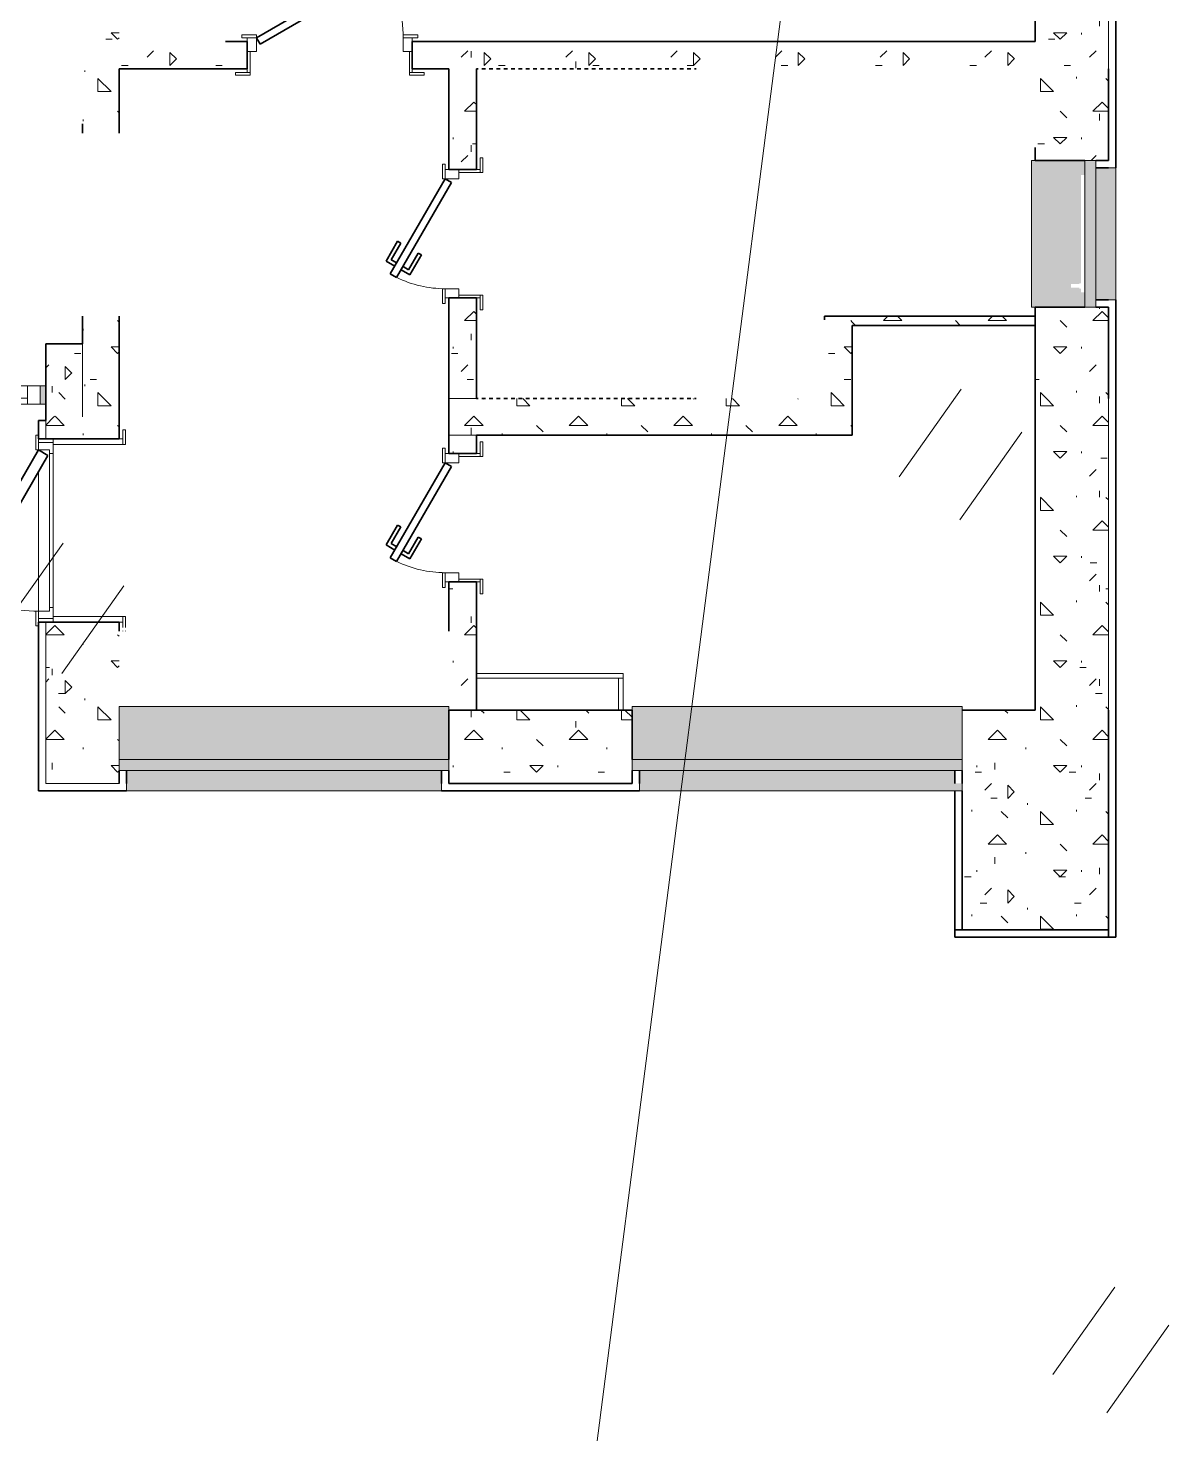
# Model space of a CAD drawing. Header units: millimetres. Extents: x -45570 to 57695, y -24100 to 57483.
# Drawn here: x 17336 to 23561, y 21249 to 28922 of the extents above; entities that cross this region are included whole.
import ezdxf

# ---------------------------------------------------------------- set-up
doc = ezdxf.new("R2010")
doc.units = ezdxf.units.MM
for name, color, linetype, lineweight in [('A-DOOR', 8, 'Continuous', 9), ('A-GLAZ', 8, 'Continuous', 9), ('A-WALL', 8, 'Continuous', 18), ('A-WALL-PATT', 8, 'Continuous', 9), ('НВК_ГП', 8, 'Continuous', 18), ('НВК_топо', 9, 'Continuous', 9)]:
    doc.layers.add(name, color=color, linetype=linetype, lineweight=lineweight)
pattern_1 = [(0, (0, 0), (571.5, 571.5), [71.437, -500.062]), (90, (0, 0), (-571.5, 571.5), [71.437, -500.062]), (135, (71.44, 0), (-571.501, 0), [101.028, -707.195]), (0, (71.44, 321.47), (571.5, 571.5), [71.437, -500.062]), (45, (107.16, 285.75), (0, 571.501), [50.514, -757.709]), (135, (107.16, 285.75), (-571.501, 0), [50.514, -757.709]), (0, (285.75, 464.34), (571.5, 571.5), [101.028, -470.472]), (45, (285.75, 464.34), (0, 571.501), [71.437, -736.786]), (135, (386.78, 464.34), (-571.501, 0), [71.437, -736.786]), (90, (392.9, 142.9), (-571.5, 571.5), [71.437, -500.062]), (45, (392.9, 142.88), (0, 571.501), [50.514, -757.709]), (135, (428.62, 178.6), (-571.501, 0), [50.514, -757.709]), (0, (71.44, 142.9), (571.5, 571.5), [35.719, -478.631]), (0, (500.06, 285.75), (571.5, 571.5), [35.719, -478.631]), (90, (321.47, 357.2), (-571.5, 571.5), [35.719, -478.631]), (135, (392.9, 35.7), (-571.501, 0), [50.514, -757.709]), (135, (142.88, 428.62), (-571.501, 0), [50.514, -757.709]), (45, (267.9, 187.52), (0, 571.501), [50.514, -757.709]), (90, (196.45, 71.44), (-571.5, 571.5), [8.93, -562.57]), (90, (223.24, 312.54), (-571.5, 571.5), [8.93, -562.57]), (90, (491.13, 410.77), (-571.5, 571.5), [8.93, -562.57]), (90, (500.06, 107.16), (-571.5, 571.5), [8.93, -562.57])]
pattern_2 = [(0, (0, 0), (571.5, 571.5), [71.437, -500.062]), (90, (0, 0), (-571.5, 571.5), [71.437, -500.062]), (135, (71.44, 0), (-571.501, 0), [101.028, -707.195]), (0, (71.44, 321.47), (571.5, 571.5), [71.437, -500.062]), (45, (107.16, 285.75), (0, 571.501), [50.514, -757.709]), (135, (107.16, 285.75), (-571.501, 0), [50.514, -757.709]), (0, (285.75, 464.34), (571.5, 571.5), [101.028, -470.472]), (45, (285.75, 464.34), (0, 571.501), [71.437, -736.786]), (135, (386.78, 464.34), (-571.501, 0), [71.438, -736.786]), (90, (392.9, 142.9), (-571.5, 571.5), [71.437, -500.062]), (45, (392.9, 142.88), (0, 571.501), [50.514, -757.709]), (135, (428.62, 178.6), (-571.501, 0), [50.514, -757.709]), (0, (71.44, 142.9), (571.5, 571.5), [35.719, -478.631]), (0, (500.06, 285.75), (571.5, 571.5), [35.719, -478.631]), (90, (321.47, 357.2), (-571.5, 571.5), [35.719, -478.631]), (135, (392.9, 35.7), (-571.501, 0), [50.514, -757.709]), (135, (142.88, 428.62), (-571.501, 0), [50.514, -757.709]), (45, (267.9, 187.52), (0, 571.501), [50.514, -757.709]), (90, (196.45, 71.44), (-571.5, 571.5), [8.93, -562.57]), (90, (223.24, 312.54), (-571.5, 571.5), [8.93, -562.57]), (90, (491.13, 410.77), (-571.5, 571.5), [8.93, -562.57]), (90, (500.06, 107.16), (-571.5, 571.5), [8.93, -562.57])]

# ---------------------------------------------------------------- blocks, each defined once
blk = doc.blocks.new('ТОПО')
at = {"layer": 'НВК_топо'}
for p, q in [((21702.3, 30997.2), (19772.6, 16019.9)), ((22089.1, 26472.2), (22427.6, 26950.5)), ((22420.2, 26237.9), (22758.7, 26716.2)), ((17188.9, 25633.1), (17527.3, 26111.4)), ((17520, 25398.8), (17858.4, 25877.1)), ((22928.2, 21571.9), (23266.7, 22050.2)), ((23222.6, 21363.6), (23561, 21841.9))]:
    blk.add_line(p, q, dxfattribs=at)
blk = doc.blocks.new('INT 19 Дверь межкомнатная одностворчатая - 700 х 2370 _800_ Глухое Л-НАР-2573615-Планировочное решение')
at = {"layer": 'A-DOOR', "lineweight": 35}
for p, q in [((-239.6, 360.4), (-219.6, 395)), ((-219.6, 395), (300, 95)), ((-176.3, 370), (-148.8, 417.6)), ((-141.5, 390.3), (-159, 360)), ((-148.8, 417.6), (-40.6, 355.1)), ((-50.6, 337.8), (-141.5, 390.3)), ((280, 60.4), (-239.6, 360.4)), ((-223.8, 287.7), (-196.3, 335.4)), ((-179, 325.4), (-196.5, 295)), ((-40.6, 355.1), (-50.6, 337.8)), ((-115.6, 225.2), (-223.8, 287.7)), ((-196.5, 295), (-105.6, 242.5)), ((-105.6, 242.5), (-115.6, 225.2)), ((300, 95), (280, 60.4))]:
    blk.add_line(p, q, dxfattribs=at)
at = {"layer": 'A-DOOR'}
for p, q in [((-300, 110), (-380, 110)), ((-380, 110), (-380, 95)), ((-380, 95), (-300, 95)), ((-300, 95), (-350, 95)), ((-350, 95), (-350, 75)), ((-300, 95), (-300, 110)), ((-300, 20), (-300, 95)), ((380, 110), (300, 110)), ((300, 110), (300, 95)), ((300, 95), (380, 95)), ((350, 95), (300, 95)), ((300, 95), (300, 20)), ((350, 75), (350, 95)), ((380, 95), (380, 110)), ((-335, 20), (-350, 20)), ((-350, 20), (-300, 20)), ((-335, -95), (-335, 20)), ((300, 20), (350, 20)), ((350, 20), (335, 20)), ((335, 20), (335, -95)), ((-350, -75), (-350, -95)), ((350, -95), (350, -75)), ((-335, -95), (-415, -95)), ((-415, -95), (-415, -110)), ((-415, -110), (-335, -110)), ((-350, -95), (-335, -95)), ((-335, -110), (-335, -95)), ((335, -95), (350, -95)), ((415, -95), (335, -95)), ((335, -95), (335, -110)), ((335, -110), (415, -110)), ((415, -110), (415, -95))]:
    blk.add_line(p, q, dxfattribs=at)
blk.add_arc((300, 95), 600, 153.83065, 180, dxfattribs=at)
blk = doc.blocks.new('INT 19 Дверь межкомнатная одностворчатая - 900 х 2370 _800_ Глухое П-НАР-2633360-Планировочное решение')
at = {"layer": 'A-DOOR', "lineweight": 35}
for p, q in [((292.8, 495), (-400, 95)), ((222, 517.6), (113.8, 455.1)), ((123.8, 437.8), (214.7, 490.3)), ((214.7, 490.3), (232.2, 460)), ((249.5, 470), (222, 517.6)), ((312.8, 460.4), (292.8, 495)), ((-380, 60.4), (312.8, 460.4)), ((113.8, 455.1), (123.8, 437.8)), ((269.7, 395), (178.8, 342.5)), ((188.8, 325.2), (297, 387.7)), ((252.2, 425.4), (269.7, 395)), ((297, 387.7), (269.5, 435.4)), ((178.8, 342.5), (188.8, 325.2)), ((-400, 95), (-380, 60.4))]:
    blk.add_line(p, q, dxfattribs=at)
at = {"layer": 'A-DOOR'}
for p, q in [((-400, 110), (-480, 110)), ((-480, 110), (-480, 95)), ((-480, 95), (-400, 95)), ((-400, 95), (-450, 95)), ((-450, 95), (-450, 75)), ((-400, 95), (-400, 110)), ((-400, 20), (-400, 95)), ((480, 110), (400, 110)), ((400, 110), (400, 95)), ((400, 95), (480, 95)), ((450, 95), (400, 95)), ((400, 95), (400, 20)), ((450, 75), (450, 95)), ((480, 95), (480, 110)), ((-435, 20), (-450, 20)), ((-450, 20), (-400, 20)), ((-435, -95), (-435, 20)), ((400, 20), (450, 20)), ((450, 20), (435, 20)), ((435, 20), (435, -95)), ((-450, -75), (-450, -95)), ((450, -95), (450, -75)), ((-435, -95), (-515, -95)), ((-515, -95), (-515, -110)), ((-515, -110), (-435, -110)), ((-450, -95), (-435, -95)), ((-435, -110), (-435, -95)), ((435, -95), (450, -95)), ((515, -95), (435, -95)), ((435, -95), (435, -110)), ((435, -110), (515, -110)), ((515, -110), (515, -95))]:
    blk.add_line(p, q, dxfattribs=at)
blk.add_arc((-400, 95), 800, 360, 27.12701, dxfattribs=at)
blk = doc.blocks.new('Стены 1 - Стены 1-2634266-Планировочное решение')
at = {"layer": 'A-WALL'}
blk.add_line((15593.2, 4872.6), (15593.2, 5047.6), dxfattribs=at)
blk = doc.blocks.new('INT 20 Окно раздвижное 3ст - INT 20 Окно раздвижное 3ст 4700-2750-2859571-Планировочное решение')
at = {"layer": 'A-GLAZ'}
h = blk.add_hatch(color=256, dxfattribs=at)
h.paths.add_polyline_path([(-2350, 130), (-2350, 30), (-2320, 30), (-2320, 130)])
h.paths.add_polyline_path([(2350, 130), (2320, 130), (2320, 30), (2350, 30)])
for p, q in [((-2320, 130), (-2350, 130)), ((-2250, 130), (-2320, 130)), ((-2320, 130), (-2320, 30)), ((-2250, 130), (-2320, 130)), ((-2320, 130), (-2320, 30)), ((-2180, 130), (-2250, 130)), ((-2250, 130), (-2250, 96.7)), ((-2250, 96.7), (-2180, 96.7)), ((-2250, 30), (-2250, 96.7)), ((-2180, 96.7), (-2180, 130)), ((-773.3, 130), (-2180, 130)), ((-2180, 130), (-2180, 96.7)), ((-2180, 113.3), (-773.3, 113.3)), ((-2180, 96.7), (-773.3, 96.7)), ((-703.3, 130), (-773.3, 130)), ((-773.3, 130), (-773.3, 96.7)), ((-773.3, 96.7), (-773.3, 130)), ((-703.3, 96.7), (-773.3, 96.7)), ((-773.3, 96.7), (-773.3, 63.3)), ((-773.3, 96.7), (-703.3, 96.7)), ((-703.3, 96.7), (-703.3, 130)), ((2310, 130), (-703.3, 130)), ((-703.3, 63.3), (-703.3, 96.7)), ((703.3, 96.7), (-703.3, 96.7)), ((-703.3, 96.7), (-703.3, 63.3)), ((-703.3, 80), (703.3, 80)), ((773.3, 96.7), (703.3, 96.7)), ((703.3, 96.7), (703.3, 63.3)), ((703.3, 63.3), (703.3, 96.7)), ((773.3, 63.3), (773.3, 96.7)), ((2250, 130), (2250, 63.3)), ((2310, 130), (2250, 130)), ((2320, 30), (2320, 130)), ((2320, 30), (2320, 130)), ((-2350, 30), (-2320, 30)), ((-2320, 30), (703.3, 30)), ((-2320, 30), (-2250, 30)), ((-773.3, 63.3), (-703.3, 63.3)), ((-703.3, 63.3), (703.3, 63.3)), ((703.3, 63.3), (773.3, 63.3)), ((773.3, 63.3), (703.3, 63.3)), ((703.3, 63.3), (703.3, 30)), ((703.3, 30), (773.3, 30)), ((773.3, 30), (773.3, 63.3)), ((2180, 63.3), (773.3, 63.3)), ((773.3, 63.3), (773.3, 30)), ((773.3, 46.7), (2180, 46.7)), ((773.3, 30), (2180, 30)), ((2250, 63.3), (2180, 63.3)), ((2180, 63.3), (2180, 30)), ((2180, 30), (2180, 63.3)), ((2180, 30), (2250, 30)), ((2250, 30), (2250, 63.3)), ((2250, 30), (2320, 30)), ((2250, 30), (2320, 30)), ((2320, 30), (2350, 30))]:
    blk.add_line(p, q, dxfattribs=at)
at = {"layer": 'A-GLAZ', "lineweight": 9}
for q in [(1446.7, -210), (1446.7, -270), (1536.7, -240)]:
    blk.add_line((1416.7, -240), q, dxfattribs=at)
blk = doc.blocks.new('INT 20 Окно Прямоугольник 1ст - INT 20 Окно Прямоугольник 1ст 800-750h-2861357-Планировочное решение')
at = {"layer": 'A-GLAZ'}
blk.add_hatch(color=256, dxfattribs=at).paths.add_polyline_path([(400, 130), (-400, 130), (-400, 70), (400, 70)])
for p, q in [((-400, 130), (400, 130)), ((-400, 70), (-400, 130)), ((400, 130), (400, 70)), ((400, 70), (-400, 70))]:
    blk.add_line(p, q, dxfattribs=at)
blk = doc.blocks.new('INT 20 Откосы окон снаружи Прямоугольник - INT 20 Откосы окон снаружи Прямоугольник-2855487-Планировочное решение')
at = {"layer": 'A-WALL', "lineweight": 35}
for p, q in [((-416.7, -80), (-416.7, -10)), ((-376.7, -80), (-376.7, -10)), ((343.3, -80), (343.3, -10)), ((383.3, -80), (383.3, -10))]:
    blk.add_line(p, q, dxfattribs=at)
blk = doc.blocks.new('INT 20 Подоконник - Подоконник внутри-2842628-Планировочное решение')
at = {"layer": 'A-GLAZ'}
blk.add_hatch(color=256, dxfattribs=at).paths.add_polyline_path([(350, 0), (270, 0), (270, -20), (250, -20), (250, -30), (245, -30), (245, -75), (225, -75), (225, -30), (220, -30), (220, -20), (-370, -20), (-370, 0), (-450, 0), (-450, -290), (350, -290), (350, -270)])
for p, q in [((-450, -270), (-450, -280)), ((-450, -280), (-450, -290)), ((-450, -290), (350, -290)), ((350, -280), (350, -270)), ((350, -290), (350, -280))]:
    blk.add_line(p, q, dxfattribs=at)
blk = doc.blocks.new('INT 20 Подоконник - Подоконник снаружи-2855419-Планировочное решение')
at = {"layer": 'A-GLAZ'}
blk.add_hatch(color=256, dxfattribs=at).paths.add_polyline_path([(310, 0), (310, 110), (-410, 110), (-410, 0), (250, 0)])
for p, q in [((310, 110), (-410, 110)), ((-410, 110), (-410, 100)), ((-410, 100), (-410, 70)), ((310, 100), (310, 110)), ((310, 70), (310, 100))]:
    blk.add_line(p, q, dxfattribs=at)
blk = doc.blocks.new('INT 20 Окно Прямоугольник 1ст - INT 20 Окно Прямоугольник 1ст 1800-750h-2859856-Планировочное решение')
at = {"layer": 'A-GLAZ'}
blk.add_hatch(color=256, dxfattribs=at).paths.add_polyline_path([(-900, 130), (-900, 70), (900, 70), (900, 130)])
for p, q in [((-900, 130), (900, 130)), ((-900, 70), (-900, 130)), ((900, 130), (900, 70)), ((900, 70), (-900, 70))]:
    blk.add_line(p, q, dxfattribs=at)
blk = doc.blocks.new('INT 20 Откосы окон снаружи Прямоугольник - INT 20 Откосы окон снаружи Прямоугольник-2859509-Планировочное решение')
at = {"layer": 'A-WALL', "lineweight": 35}
for p, q in [((843.3, -80), (843.3, -10)), ((883.3, -80), (883.3, -10))]:
    blk.add_line(p, q, dxfattribs=at)
blk = doc.blocks.new('INT 20 Подоконник - Подоконник внутри-2828335-Планировочное решение')
at = {"layer": 'A-GLAZ'}
blk.add_hatch(color=256, dxfattribs=at).paths.add_polyline_path([(-850, 0), (-950, 0), (-950, -290), (850, -290), (850, 0), (750, 0)])
for p, q in [((-950, 0), (-950, -280)), ((-950, -280), (-950, -290)), ((-950, -290), (850, -290)), ((850, -280), (850, -270)), ((850, -290), (850, -280))]:
    blk.add_line(p, q, dxfattribs=at)
blk = doc.blocks.new('INT 20 Подоконник - Подоконник снаружи-2855293-Планировочное решение')
at = {"layer": 'A-GLAZ'}
blk.add_hatch(color=256, dxfattribs=at).paths.add_polyline_path([(810, 110), (-950, 110), (-950, 70), (-910, 70), (-910, 0), (810, 0), (810, 100)])
for p, q in [((810, 110), (-950, 110)), ((-950, 110), (-950, 100)), ((-950, 100), (-950, 70)), ((810, 100), (810, 110)), ((810, 70), (810, 100))]:
    blk.add_line(p, q, dxfattribs=at)
blk = doc.blocks.new('INT 20 Окно Прямоугольник 1ст - INT 20 Окно Прямоугольник 1ст 1800-750h-2859864-Планировочное решение')
at = {"layer": 'A-GLAZ'}
blk.add_hatch(color=256, dxfattribs=at).paths.add_polyline_path([(-900, 130), (-900, 70), (900, 70), (900, 130)])
for p, q in [((-900, 130), (900, 130)), ((-900, 70), (-900, 130)), ((900, 130), (900, 70)), ((900, 70), (-900, 70))]:
    blk.add_line(p, q, dxfattribs=at)
blk = doc.blocks.new('INT 20 Откосы окон снаружи Прямоугольник - INT 20 Откосы окон снаружи Прямоугольник-2859476-Планировочное решение')
at = {"layer": 'A-WALL', "lineweight": 35}
for p, q in [((-916.7, -80), (-916.7, -10)), ((-876.7, -80), (-876.7, -10)), ((843.3, -80), (843.3, -10)), ((883.3, -80), (883.3, -10))]:
    blk.add_line(p, q, dxfattribs=at)
blk = doc.blocks.new('INT 20 Подоконник - Подоконник внутри-V5-Планировочное решение')
at = {"layer": 'A-GLAZ'}
blk.add_hatch(color=256, dxfattribs=at).paths.add_polyline_path([(-850, 0), (-950, 0), (-950, -290), (850, -290), (850, 0), (750, 0)])
for p, q in [((850, -280), (850, 0)), ((-950, -270), (-950, -280)), ((-950, -280), (-950, -290)), ((-950, -290), (850, -290)), ((850, -290), (850, -280))]:
    blk.add_line(p, q, dxfattribs=at)
blk = doc.blocks.new('INT 20 Подоконник - Подоконник снаружи-2854991-Планировочное решение')
at = {"layer": 'A-GLAZ'}
blk.add_hatch(color=256, dxfattribs=at).paths.add_polyline_path([(810, 110), (-910, 110), (-910, 0), (810, 0), (810, 100)])
for p, q in [((810, 110), (-910, 110)), ((-910, 110), (-910, 100)), ((-910, 100), (-910, 70)), ((810, 100), (810, 110)), ((810, 70), (810, 100))]:
    blk.add_line(p, q, dxfattribs=at)
blk = doc.blocks.new('INT 19 Дверь входная одностворчатая с остеклением - 1000 х 2480 ОС-Сверху-2841500-Планировочное решение')
at = {"layer": 'A-DOOR', "lineweight": 35}
for p, q in [((-30, 940), (-30, 841.6)), ((-30, 940), (0, 940)), ((0, 940), (30, 940)), ((30, 940), (30, 841.6)), ((-65, 841.6), (0, 764.1)), ((-30, 841.6), (-65, 841.6)), ((65, 841.6), (0, 764.1)), ((30, 841.6), (65, 841.6)), ((-278.8, 655), (-251.3, 702.6)), ((-251.3, 702.6), (-143, 640.1)), ((-352.1, 628), (-322.1, 680)), ((410, 188), (-352.1, 628)), ((-322.1, 680), (440, 240)), ((-244, 675.3), (-261.5, 645)), ((-153, 622.8), (-244, 675.3)), ((-143, 640.1), (-153, 622.8)), ((-336.3, 555.4), (-308.8, 603)), ((-228, 492.9), (-336.3, 555.4)), ((-291.5, 593), (-309, 562.7)), ((-309, 562.7), (-218, 510.2)), ((-218, 510.2), (-228, 492.9)), ((440, 240), (410, 188))]:
    blk.add_line(p, q, dxfattribs=at)
at = {"layer": 'A-DOOR'}
for p, q in [((-440, 255), (-520, 255)), ((-520, 255), (-520, 240)), ((-500, 240), (-480, 240)), ((-500, 240), (-500, 160)), ((-500, 240), (-480, 240)), ((-480, 160), (-480, 240)), ((-480, 240), (-440, 240)), ((-440, 240), (-480, 240)), ((-480, 240), (-480, 160)), ((-440, 240), (-440, 255)), ((-440, 180), (-440, 240)), ((-440, 240), (320, 240)), ((520, 255), (440, 255)), ((440, 255), (440, 240)), ((480, 240), (440, 240)), ((480, 240), (440, 240)), ((440, 240), (440, 180)), ((480, 240), (500, 240)), ((480, 240), (500, 240)), ((480, 160), (480, 240)), ((480, 160), (480, 240)), ((500, 240), (500, 160)), ((520, 240), (520, 255)), ((-500, 160), (-480, 160)), ((-480, 160), (-500, 160)), ((-440, 160), (-480, 160)), ((-480, 160), (-420, 160)), ((-470, -220), (-470, 160)), ((-420, 180), (-440, 180)), ((-420, 160), (-420, 180)), ((-420, 180), (420, 180)), ((-420, 160), (420, 160)), ((440, 180), (420, 180)), ((420, 180), (420, 160)), ((420, 160), (480, 160)), ((440, 160), (480, 160)), ((470, 160), (470, -220)), ((480, 160), (500, 160)), ((500, 160), (480, 160)), ((-548, -220), (-550, -220)), ((-470, -220), (-530, -220)), ((-500, -200), (-500, -220)), ((-500, -220), (-470, -220)), ((-470, -235), (-470, -220)), ((470, -220), (500, -220)), ((550, -220), (470, -220)), ((470, -220), (470, -235)), ((500, -220), (500, -200)), ((550, -235), (550, -220)), ((-550, -235), (-548, -235)), ((-530, -235), (-470, -235)), ((470, -235), (550, -235))]:
    blk.add_line(p, q, dxfattribs=at)
blk.add_arc((440, 240), 880, 153.91368, 180, dxfattribs=at)
blk = doc.blocks.new('БАНЯ_АР')
at = {"layer": 'A-WALL-PATT', "lineweight": 9}
h = blk.add_hatch(dxfattribs=at)
h.set_pattern_fill('FP_1', color=256, style=0, pattern_type=2)
h.set_pattern_definition(pattern_1)
h.paths.add_polyline_path([(12868.2, 6472.6), (12868.2, 7022.6), (12668.2, 7022.6), (12668.2, 6472.6)])
h.paths.add_polyline_path([(12668.2, 8022.6), (12868.2, 8022.6), (12868.2, 11472.6), (12668.2, 11472.6), (12668.2, 8072.6)])
h = blk.add_hatch(dxfattribs=at)
h.set_pattern_fill('FP_1', color=256, style=0, pattern_type=2)
h.set_pattern_definition(pattern_1)
h.paths.add_polyline_path([(17868.2, 4872.6), (18268.2, 4872.6), (18268.2, 6572.6), (17868.2, 6572.6), (17868.2, 5000.2)])
h.paths.add_polyline_path([(17868.2, 8372.6), (18268.2, 8372.6), (18268.2, 9122.6), (17868.2, 9122.6), (17868.2, 8522.6)])
h.paths.add_polyline_path([(17868.2, 10122.6), (18268.2, 10122.6), (18268.2, 11472.6), (17868.2, 11472.6), (17868.2, 10124.4)])
h = blk.add_hatch(dxfattribs=at)
h.set_pattern_fill('FP_1', color=256, style=0, pattern_type=2)
h.set_pattern_definition(pattern_1)
h.paths.add_polyline_path([(17868.2, 8372.6), (17868.2, 8522.6), (14468.2, 8522.6), (14468.2, 8372.6), (17592.9, 8372.6)])
h.paths.add_polyline_path([(13568.2, 8372.6), (13568.2, 8522.6), (12868.2, 8522.6), (12868.2, 8372.6), (13448.2, 8372.6)])
h = blk.add_hatch(dxfattribs=at)
h.set_pattern_fill('FP_1', color=256, style=0, pattern_type=2)
h.set_pattern_definition(pattern_1)
h.paths.add_polyline_path([(14668.2, 4872.6), (14818.2, 4872.6), (14818.2, 5572.6), (14668.2, 5572.6), (14668.2, 4882.6)])
h.paths.add_polyline_path([(14818.2, 6272.6), (14818.2, 6372.6), (14668.2, 6372.6), (14668.2, 6272.6)])
h.paths.add_polyline_path([(14668.2, 6572.6), (14818.2, 6572.6), (14818.2, 7122.6), (14668.2, 7122.6), (14668.2, 6737.2)])
h.paths.add_polyline_path([(14668.2, 7822.6), (14818.2, 7822.6), (14818.2, 8372.6), (14668.2, 8372.6), (14668.2, 8126.9)])
h = blk.add_hatch(dxfattribs=at)
h.set_pattern_fill('FP_2', color=256, style=0, pattern_type=2)
h.set_pattern_definition(pattern_2)
h.paths.add_polyline_path([(18268.2, 6572.6), (18268.2, 7072.6), (17868.2, 7072.6), (17868.2, 6572.6), (18217.2, 6572.6)])
h.paths.add_polyline_path([(17868.2, 7872.6), (18268.2, 7872.6), (18268.2, 8372.6), (17868.2, 8372.6), (17868.2, 7942.6)])
h = blk.add_hatch(dxfattribs=at)
h.set_pattern_fill('FP_1', color=256, style=0, pattern_type=2)
h.set_pattern_definition(pattern_1)
h.paths.add_polyline_path([(16718.2, 6572.6), (16868.2, 6572.6), (16868.2, 7022.6), (16718.2, 7022.6), (16718.2, 6737.2)])
h = blk.add_hatch(dxfattribs=at)
h.set_pattern_fill('FP_1', color=256, style=0, pattern_type=2)
h.set_pattern_definition(pattern_1)
h.paths.add_polyline_path([(17592.9, 6972.6), (17868.2, 6972.6), (17868.2, 7022.6), (16868.2, 7022.6), (16868.2, 6972.6), (17280.7, 6972.6)])
h = blk.add_hatch(dxfattribs=at)
h.set_pattern_fill('FP_1', color=256, style=0, pattern_type=2)
h.set_pattern_definition(pattern_1)
h.paths.add_polyline_path([(12468.2, 6472.6), (12668.2, 6472.6), (12668.2, 6872.6), (12468.2, 6872.6)])
h = blk.add_hatch(dxfattribs=at)
h.set_pattern_fill('FP_1', color=256, style=0, pattern_type=2)
h.set_pattern_definition(pattern_1)
h.paths.add_polyline_path([(14668.2, 6372.6), (16868.2, 6372.6), (16868.2, 6572.6), (14668.2, 6572.6), (14668.2, 6389.8)])
h = blk.add_hatch(dxfattribs=at)
h.set_pattern_fill('FP_1', color=256, style=0, pattern_type=2)
h.set_pattern_definition(pattern_1)
h.paths.add_polyline_path([(12468.2, 4472.6), (12868.2, 4472.6), (12868.2, 5352.6), (12468.2, 5352.6), (12468.2, 4652.8)])
h.paths.add_polyline_path([(12868.2, 6352.6), (12868.2, 6472.6), (12468.2, 6472.6), (12468.2, 6352.6), (12598, 6352.6)])
h = blk.add_hatch(dxfattribs=at)
h.set_pattern_fill('FP_2', color=256, style=0, pattern_type=2)
h.set_pattern_definition(pattern_2)
h.paths.add_polyline_path([(15668.2, 4472.6), (15668.2, 4872.6), (14668.2, 4872.6), (14668.2, 4472.6), (15095.4, 4472.6)])
h = blk.add_hatch(dxfattribs=at)
h.set_pattern_fill('FP_1', color=256, style=0, pattern_type=2)
h.set_pattern_definition(pattern_1)
h.paths.add_polyline_path([(18268.2, 4472.6), (18268.2, 4872.6), (17468.2, 4872.6), (17468.2, 4472.6), (17868.2, 4472.6)])
h = blk.add_hatch(dxfattribs=at)
h.set_pattern_fill('FP_1', color=256, style=0, pattern_type=2)
h.set_pattern_definition(pattern_1)
h.paths.add_polyline_path([(17868.2, 3672.6), (17868.2, 4472.6), (17468.2, 4472.6), (17468.2, 3672.6)])
h = blk.add_hatch(dxfattribs=at)
h.set_pattern_fill('FP_1', color=256, style=0, pattern_type=2)
h.set_pattern_definition(pattern_1)
h.paths.add_polyline_path([(18268.2, 4472.6), (17868.2, 4472.6), (17868.2, 3672.6), (18268.2, 3672.6)])
at = {"layer": 'A-WALL', "lineweight": 35}
for p, q in [((18308.2, 7832.6), (18308.2, 9162.6)), ((17868.2, 9122.6), (17868.2, 8522.6)), ((13448.2, 8522.6), (13568.2, 8522.6)), ((13568.2, 8522.6), (13568.2, 8372.6)), ((17868.2, 8522.6), (14468.2, 8522.6)), ((14468.2, 8522.6), (14468.2, 8372.6)), ((12868.2, 8022.6), (12868.2, 8372.6)), ((12868.2, 8372.6), (13568.2, 8372.6)), ((14468.2, 8372.6), (14668.2, 8372.6)), ((14668.2, 8372.6), (14668.2, 7822.6)), ((14818.2, 7822.6), (14818.2, 8372.6)), ((14818.2, 8372.6), (14828.2, 8372.6)), ((14848.2, 8372.6), (14868.2, 8372.6)), ((14888.2, 8372.6), (14908.2, 8372.6)), ((14928.2, 8372.6), (14948.2, 8372.6)), ((14968.2, 8372.6), (14988.2, 8372.6)), ((15008.2, 8372.6), (15028.2, 8372.6)), ((15048.2, 8372.6), (15068.2, 8372.6)), ((15088.2, 8372.6), (15108.2, 8372.6)), ((15128.2, 8372.6), (15148.2, 8372.6)), ((15168.2, 8372.6), (15188.2, 8372.6)), ((15208.2, 8372.6), (15228.2, 8372.6)), ((15248.2, 8372.6), (15268.2, 8372.6)), ((15288.2, 8372.6), (15308.2, 8372.6)), ((15328.2, 8372.6), (15348.2, 8372.6)), ((15368.2, 8372.6), (15388.2, 8372.6)), ((15408.2, 8372.6), (15428.2, 8372.6)), ((15448.2, 8372.6), (15468.2, 8372.6)), ((15488.2, 8372.6), (15508.2, 8372.6)), ((15528.2, 8372.6), (15548.2, 8372.6)), ((15568.2, 8372.6), (15588.2, 8372.6)), ((15608.2, 8372.6), (15628.2, 8372.6)), ((15648.2, 8372.6), (15668.2, 8372.6)), ((15688.2, 8372.6), (15708.2, 8372.6)), ((15728.2, 8372.6), (15748.2, 8372.6)), ((15768.2, 8372.6), (15788.2, 8372.6)), ((15808.2, 8372.6), (15828.2, 8372.6)), ((15848.2, 8372.6), (15868.2, 8372.6)), ((15888.2, 8372.6), (15908.2, 8372.6)), ((15928.2, 8372.6), (15948.2, 8372.6)), ((15968.2, 8372.6), (15988.2, 8372.6)), ((16008.2, 8372.6), (16018.2, 8372.6)), ((18268.2, 7872.6), (18268.2, 8372.6)), ((12668.2, 8072.6), (12668.2, 8022.6)), ((17868.2, 7872.6), (17868.2, 7942.6)), ((18138.2, 7872.6), (17868.2, 7872.6)), ((18268.2, 7872.6), (18198.2, 7872.6)), ((14818.2, 7822.6), (14668.2, 7822.6)), ((14818.2, 7122.6), (14668.2, 7122.6)), ((14668.2, 7122.6), (14668.2, 6272.6)), ((14818.2, 6572.6), (14818.2, 7122.6)), ((17868.2, 4872.6), (17868.2, 7072.6)), ((18138.2, 7072.6), (17868.2, 7072.6)), ((18268.2, 7072.6), (18198.2, 7072.6)), ((18268.2, 7072.6), (18268.2, 6572.6)), ((18308.2, 3632.6), (18308.2, 7112.6)), ((12668.2, 6872.6), (12668.2, 7022.6)), ((12868.2, 7022.6), (12868.2, 6352.6)), ((16718.2, 7002.6), (16718.2, 7022.6)), ((16718.2, 7022.6), (17868.2, 7022.6)), ((16868.2, 6972.6), (16868.2, 6372.6)), ((17868.2, 6972.6), (16868.2, 6972.6)), ((12668.2, 6872.6), (12468.2, 6872.6)), ((12468.2, 6872.6), (12468.2, 6452.6)), ((14818.2, 6572.6), (14828.2, 6572.6)), ((14848.2, 6572.6), (14868.2, 6572.6)), ((14888.2, 6572.6), (14908.2, 6572.6)), ((14928.2, 6572.6), (14948.2, 6572.6)), ((14968.2, 6572.6), (14988.2, 6572.6)), ((15008.2, 6572.6), (15028.2, 6572.6)), ((15048.2, 6572.6), (15068.2, 6572.6)), ((15088.2, 6572.6), (15108.2, 6572.6)), ((15128.2, 6572.6), (15148.2, 6572.6)), ((15168.2, 6572.6), (15188.2, 6572.6)), ((15208.2, 6572.6), (15228.2, 6572.6)), ((15248.2, 6572.6), (15268.2, 6572.6)), ((15288.2, 6572.6), (15308.2, 6572.6)), ((15328.2, 6572.6), (15348.2, 6572.6)), ((15368.2, 6572.6), (15388.2, 6572.6)), ((15408.2, 6572.6), (15428.2, 6572.6)), ((15448.2, 6572.6), (15468.2, 6572.6)), ((15488.2, 6572.6), (15508.2, 6572.6)), ((15528.2, 6572.6), (15548.2, 6572.6)), ((15568.2, 6572.6), (15588.2, 6572.6)), ((15608.2, 6572.6), (15628.2, 6572.6)), ((15648.2, 6572.6), (15668.2, 6572.6)), ((15688.2, 6572.6), (15708.2, 6572.6)), ((15728.2, 6572.6), (15748.2, 6572.6)), ((15768.2, 6572.6), (15788.2, 6572.6)), ((15808.2, 6572.6), (15828.2, 6572.6)), ((15848.2, 6572.6), (15868.2, 6572.6)), ((15888.2, 6572.6), (15908.2, 6572.6)), ((15928.2, 6572.6), (15948.2, 6572.6)), ((15968.2, 6572.6), (15988.2, 6572.6)), ((16008.2, 6572.6), (16018.2, 6572.6)), ((12428.2, 6452.6), (12428.2, 6352.6)), ((12468.2, 6452.6), (12428.2, 6452.6)), ((14818.2, 6272.6), (14818.2, 6372.6)), ((16868.2, 6372.6), (14818.2, 6372.6)), ((12868.2, 6352.6), (12428.2, 6352.6)), ((14818.2, 6272.6), (14668.2, 6272.6)), ((14818.2, 5572.6), (14668.2, 5572.6)), ((14668.2, 5302.6), (14668.2, 5572.6)), ((14818.2, 4872.6), (14818.2, 5572.6)), ((12868.2, 5352.6), (12428.2, 5352.6)), ((12428.2, 5352.6), (12428.2, 4432.6)), ((12868.2, 5352.6), (12868.2, 5302.6)), ((14668.2, 4872.6), (15668.2, 4872.6)), ((14668.2, 4872.6), (14668.2, 4602.6)), ((15668.2, 4872.6), (15668.2, 4602.6)), ((17868.2, 4872.6), (17468.2, 4872.6)), ((18268.2, 4872.6), (18268.2, 3632.6)), ((14668.2, 4542.6), (14668.2, 4472.6)), ((15668.2, 4542.6), (15668.2, 4472.6)), ((17428.2, 4542.6), (17428.2, 4472.6)), ((17468.2, 4542.6), (17468.2, 4472.6)), ((15668.2, 4472.6), (14668.2, 4472.6)), ((12908.2, 4432.6), (12428.2, 4432.6)), ((15708.2, 4432.6), (14628.2, 4432.6)), ((17428.2, 3632.6), (17428.2, 4432.6)), ((17468.2, 4432.6), (17468.2, 3672.6)), ((17428.2, 3672.6), (18268.2, 3672.6)), ((17428.2, 3632.6), (18308.2, 3632.6))]:
    blk.add_line(p, q, dxfattribs=at)
at = {"layer": 'A-WALL'}
for p, q in [((18268.2, 8372.6), (18268.2, 9122.6)), ((12668.2, 6472.6), (12668.2, 6872.6)), ((14668.2, 6572.6), (14818.2, 6572.6)), ((18268.2, 4872.6), (18268.2, 6572.6)), ((12468.2, 6452.6), (12468.2, 6352.6)), ((14668.2, 6372.6), (14818.2, 6372.6)), ((12468.2, 5352.6), (12468.2, 4472.6)), ((14818.2, 5072.6), (15618.2, 5072.6)), ((15618.2, 5072.6), (15618.2, 4872.6)), ((15618.2, 5047.6), (14818.2, 5047.6)), ((15593.2, 4872.6), (15593.2, 5047.6)), ((12468.2, 4472.6), (12868.2, 4472.6))]:
    blk.add_line(p, q, dxfattribs=at)
at = {"layer": 'A-DOOR', "lineweight": 35}
blk.add_blockref('INT 19 Дверь межкомнатная одностворчатая - 900 х 2370 _800_ Глухое П-НАР-2633360-Планировочное решение', (14018.2, 8447.6), dxfattribs=at)
at = {"layer": 'A-DOOR', "lineweight": 35, "rotation": 90}
for name, p in [('INT 19 Дверь межкомнатная одностворчатая - 700 х 2370 _800_ Глухое Л-НАР-2573615-Планировочное решение', (14743.2, 7472.6)), ('INT 19 Дверь входная одностворчатая с остеклением - 1000 х 2480 ОС-Сверху-2841500-Планировочное решение', (12668.2, 5852.6)), ('INT 19 Дверь межкомнатная одностворчатая - 700 х 2370 _800_ Глухое Л-НАР-2573615-Планировочное решение', (14743.2, 5922.6))]:
    blk.add_blockref(name, p, dxfattribs=at)
at = {"layer": 'A-GLAZ'}
for name, p, rotation in [('INT 20 Подоконник - Подоконник внутри-2842628-Планировочное решение', (18138.2, 7422.6), 269.9999999999999), ('INT 20 Окно Прямоугольник 1ст - INT 20 Окно Прямоугольник 1ст 800-750h-2861357-Планировочное решение', (18068.2, 7472.6), 269.9999999999999), ('INT 20 Подоконник - Подоконник снаружи-2855419-Планировочное решение', (18198.2, 7422.6), 270.0000000000006), ('INT 20 Окно раздвижное 3ст - INT 20 Окно раздвижное 3ст 4700-2750-2859571-Планировочное решение', (10118.2, 6672.6), 180), ('INT 20 Подоконник - Подоконник внутри-V5-Планировочное решение', (13718.2, 4602.6), 180), ('INT 20 Подоконник - Подоконник внутри-2828335-Планировочное решение', (16518.2, 4602.6), 180), ('INT 20 Окно Прямоугольник 1ст - INT 20 Окно Прямоугольник 1ст 1800-750h-2859864-Планировочное решение', (13768.2, 4672.6), 180), ('INT 20 Подоконник - Подоконник снаружи-2854991-Планировочное решение', (13718.2, 4542.6), 180), ('INT 20 Окно Прямоугольник 1ст - INT 20 Окно Прямоугольник 1ст 1800-750h-2859856-Планировочное решение', (16568.2, 4672.6), 180), ('INT 20 Подоконник - Подоконник снаружи-2855293-Планировочное решение', (16518.2, 4542.6), 180)]:
    blk.add_blockref(name, p, dxfattribs=dict(at, rotation=rotation))
at = {"layer": 'A-WALL', "lineweight": 35}
for name, p, rotation in [('INT 20 Откосы окон снаружи Прямоугольник - INT 20 Откосы окон снаружи Прямоугольник-2855487-Планировочное решение', (18278.2, 7455.9), 269.9999999999999), ('INT 20 Откосы окон снаружи Прямоугольник - INT 20 Откосы окон снаружи Прямоугольник-2859476-Планировочное решение', (13751.4, 4462.6), 180)]:
    blk.add_blockref(name, p, dxfattribs=dict(at, rotation=rotation))
at = {"layer": 'A-WALL'}
blk.add_blockref('Стены 1 - Стены 1-2634266-Планировочное решение', (0, 0), dxfattribs=at)
at = {"layer": 'A-WALL', "rotation": 180}
blk.add_blockref('INT 20 Откосы окон снаружи Прямоугольник - INT 20 Откосы окон снаружи Прямоугольник-2859509-Планировочное решение', (16551.4, 4462.6), dxfattribs=at)

msp = doc.modelspace()

# ---------------------------------------------------------------- block references
at = {"layer": 'НВК_ГП'}
msp.add_blockref('БАНЯ_АР', (4964, 20327), dxfattribs=at)
at = {"layer": 'НВК_топо'}
msp.add_blockref('ТОПО', (0, 0), dxfattribs=at)

doc.saveas('drawing.dxf')
